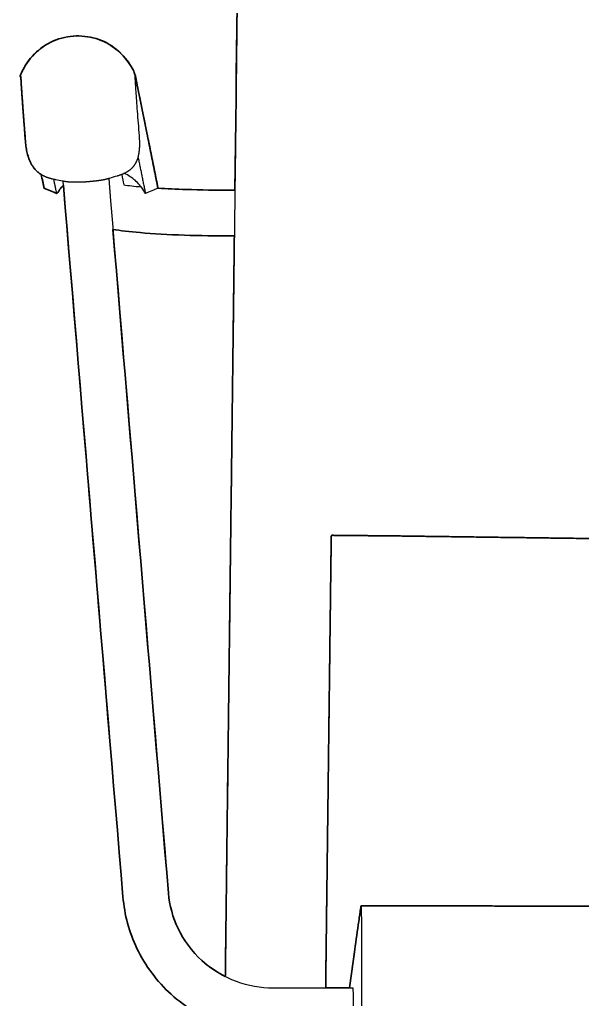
# Model space of a CAD drawing. Header units: millimetres. Extents: x 0 to 2809, y -1128 to 717.
# Drawn here: x 104.3 to 227.5, y 369.6 to 584 of the extents above; entities that cross this region are included whole.
import ezdxf

# ---------------------------------------------------------------- set-up
doc = ezdxf.new("R2010")
doc.units = ezdxf.units.MM
doc.layers.add('Blocks', color=7, linetype='Continuous')
doc.layers.add('Blocks$Inner', color=7, linetype='Continuous', lineweight=25, true_color=0x007f00)
doc.layers.add('Blocks$Outline', color=7, linetype='Continuous', lineweight=35, true_color=0xff3f3f)

# ---------------------------------------------------------------- blocks, each defined once
blk = doc.blocks.new('Balcony Lounge Bench w Arm Front')
at = {"layer": 'Blocks$Inner'}
blk.add_lwpolyline([(176.52, 372.1), (177.71, 380.49), (178.58, 386.65), (179.02, 389.73), (179.07, 390.03), (179.08, 389.93)], dxfattribs=at)
for points, degree in [([(153.44, 708.84), (151.51, 550.46), (149.57, 392.07)], 2), ([(104.62, 572.05), (104.62, 572.06), (104.61, 572.06), (104.61, 572.06)], 3), ([(129.58, 572.05), (132.11, 559.54), (134.62, 547.11)], 2), ([(130.24, 553.95), (131.05, 549.95), (131.86, 545.96)], 2), ([(109.68, 547.08), (109.37, 548.57), (109.07, 550.07)], 2), ([(112.44, 545.95), (112.13, 547.49), (111.82, 549.02)], 2), ([(113.71, 548.65), (113.25, 548.76), (112.76, 548.85), (112.24, 548.94)], 3), ([(123.82, 549.19), (128.18, 497.07), (132.55, 444.95), (136.91, 392.83)], 3), ([(125.67, 549.75), (125.07, 549.59), (124.52, 549.42), (123.99, 549.24)], 3), ([(126.69, 550.09), (126.84, 549.34), (126.99, 548.59), (127.14, 547.83)], 3), ([(112.46, 545.93), (111.59, 546.29), (110.55, 546.72), (109.68, 547.08)], 3), ([(126.95, 392), (122.57, 444.21), (118.2, 496.42), (113.83, 548.63)], 3), ([(127.14, 547.83), (128.14, 547.68), (129.46, 547.52), (130.96, 547.39)], 3), ([(134.63, 547.09), (133.76, 546.73), (132.72, 546.3), (131.86, 545.94)], 3), ([(134.62, 547.11), (134.62, 547.09), (134.63, 547.08), (134.63, 547.09)], 3), ([(134.63, 547.09), (136.53, 546.99), (138.59, 546.89), (140.76, 546.82)], 3), ([(140.76, 546.82), (143.94, 546.71), (147.37, 546.65), (150.8, 546.65)], 3), ([(150.8, 546.65), (150.99, 546.65), (151.18, 546.65), (151.46, 546.65)], 3), ([(130.75, 537.37), (128.31, 537.57), (126.38, 537.79), (124.75, 538.09)], 3), ([(140.42, 536.82), (136.83, 536.95), (133.54, 537.13), (130.75, 537.37)], 3), ([(150.8, 536.65), (147.26, 536.65), (143.72, 536.71), (140.42, 536.82)], 3), ([(151.34, 536.65), (151.11, 536.65), (150.95, 536.65), (150.8, 536.65)], 3), ([(172.55, 471.1), (172.06, 431.46), (171.57, 391.81)], 2), ([(173.58, 471.1), (173.24, 471.1), (172.9, 471.1), (172.55, 471.1)], 3), ([(189.44, 470.97), (184.15, 471.04), (178.85, 471.08), (173.58, 471.1)], 3), ([(159.84, 372.1), (165.66, 372.1), (171.47, 372.1), (177.28, 372.1)], 3)]:
    blk.add_open_spline(points, degree=degree, dxfattribs=at)
for points, knots in [([(104.6, 572.05), (105.62, 574.52), (107.35, 576.64), (109.58, 578.13), (111.8, 579.62), (114.41, 580.42), (117.09, 580.42), (119.76, 580.42), (122.37, 579.62), (124.6, 578.14), (126.8, 576.66), (128.58, 574.47), (129.58, 572.05)], [113.805386, 113.805386, 113.805386, 113.805386, 121.900364, 121.900364, 121.900364, 129.983192, 129.983192, 129.983192, 138.066781, 138.066781, 138.066781, 146.201758, 146.201758, 146.201758, 146.201758]), ([(131.86, 545.94), (131.83, 545.93), (131.63, 546.33), (130.91, 547.46), (130.35, 548.16), (128.96, 549.37), (128.18, 549.89), (127.25, 550.34)], [437.898237, 437.898237, 437.898237, 437.898237, 442.284099, 442.284099, 447.230361, 447.230361, 451.283281, 451.283281, 451.283281, 451.283281]), ([(113.92, 547.79), (113.62, 547.46), (113.37, 547.15), (112.77, 546.31), (112.52, 545.9), (112.46, 545.93)], [32.202236, 32.202236, 32.202236, 32.202236, 34.623831, 34.623831, 39.099876, 39.099876, 39.099876, 39.099876]), ([(696.01, 466.64), (690.38, 466.66), (684.75, 466.67), (667.85, 466.73), (656.59, 466.78), (622.81, 466.92), (600.29, 467.03), (532.73, 467.41), (487.69, 467.74), (397.62, 468.51), (352.6, 468.96), (285.07, 469.73), (262.57, 470.01), (228.81, 470.44), (217.56, 470.59), (200.68, 470.81), (195.06, 470.89), (189.44, 470.97)], [1081.175431, 1081.175431, 1081.175431, 1081.175431, 1098.066752, 1098.066752, 1131.849393, 1131.849393, 1199.414676, 1199.414676, 1334.545242, 1334.545242, 1469.675808, 1469.675808, 1537.241091, 1537.241091, 1571.023733, 1571.023733, 1587.915054, 1587.915054, 1587.915054, 1587.915054]), ([(136.91, 392.83), (137.14, 390.15), (137.85, 387.51), (139.02, 385.07), (140.28, 382.45), (142.06, 380.07), (144.23, 378.1), (146.4, 376.13), (148.97, 374.57), (151.74, 373.55), (154.32, 372.59), (157.08, 372.1), (159.84, 372.1)], [160.047208, 160.047208, 160.047208, 160.047208, 168.351984, 168.351984, 168.351984, 177.287969, 177.287969, 177.287969, 186.232961, 186.232961, 186.232961, 194.557571, 194.557571, 194.557571, 194.557571]), ([(159.84, 362.1), (155.9, 362.1), (151.96, 362.8), (148.27, 364.17), (144.31, 365.63), (140.63, 367.86), (137.51, 370.69), (134.39, 373.52), (131.82, 376.96), (130.01, 380.75), (128.31, 384.27), (127.27, 388.11), (126.95, 392)], [245.560472, 245.560472, 245.560472, 245.560472, 257.438927, 257.438927, 257.438927, 270.218549, 270.218549, 270.218549, 283.010928, 283.010928, 283.010928, 294.918124, 294.918124, 294.918124, 294.918124]), ([(200.45, 390.03), (200.27, 390.03), (200.1, 390.03), (199.92, 390.03), (198.53, 390.03), (197.14, 390.03), (195.75, 390.03), (190.19, 390.03), (184.63, 390.03), (179.07, 390.03)], [-21.413277, -21.413277, -21.413277, -21.413277, -20.891864, -20.891864, -20.891864, -16.720562, -16.720562, -16.720562, -0.035353, -0.035353, -0.035353, -0.035353]), ([(179.08, 389.93), (179.09, 389.85), (179.1, 389.73), (179.11, 389.32), (179.12, 388.99), (179.13, 388.16), (179.14, 387.66), (179.16, 386.51), (179.16, 385.87), (179.17, 384.48), (179.18, 383.72), (179.18, 382.14), (179.18, 381.32), (179.19, 380.37), (179.19, 380.26), (179.19, 380.1), (179.19, 380.05), (179.19, 379.96)], [5, 5, 5, 5, 6.652227, 6.652227, 9.049448, 9.049448, 11.446668, 11.446668, 13.843889, 13.843889, 16.241109, 16.241109, 18.63833, 18.63833, 18.937982, 18.937982, 19.087809, 19.087809, 19.087809, 19.087809]), ([(205.14, 390.03), (204.96, 390.03), (204.79, 390.03), (204.62, 390.03), (204.44, 390.03), (204.27, 390.03), (204.1, 390.03), (203.4, 390.03), (202.7, 390.03), (202.01, 390.03), (201.66, 390.03), (201.31, 390.03), (200.97, 390.03), (200.79, 390.03), (200.62, 390.03), (200.45, 390.03)], [-26.10635, -26.10635, -26.10635, -26.10635, -25.584873, -25.584873, -25.584873, -25.063413, -25.063413, -25.063413, -22.977656, -22.977656, -22.977656, -21.934745, -21.934745, -21.934745, -21.413277, -21.413277, -21.413277, -21.413277]), ([(712.85, 389.91), (690.62, 389.91), (668.39, 389.91), (646.16, 389.91), (640.6, 389.91), (635.04, 389.91), (629.48, 389.91), (623.92, 389.91), (618.36, 389.91), (612.8, 389.91), (601.68, 389.92), (590.56, 389.92), (579.44, 389.92), (568.32, 389.92), (557.2, 389.92), (546.08, 389.92), (534.96, 389.92), (523.84, 389.93), (512.72, 389.93), (490.47, 389.93), (468.23, 389.94), (445.98, 389.94), (423.74, 389.95), (401.5, 389.95), (379.25, 389.96), (357.01, 389.97), (334.77, 389.97), (312.53, 389.98), (301.41, 389.99), (290.29, 389.99), (279.17, 389.99), (268.05, 390), (256.93, 390), (245.81, 390.01), (234.68, 390.01), (223.56, 390.02), (212.44, 390.02), (211.05, 390.02), (209.66, 390.02), (208.27, 390.02), (207.57, 390.02), (206.88, 390.03), (206.18, 390.03), (205.83, 390.03), (205.49, 390.03), (205.14, 390.03)], [-533.846776, -533.846776, -533.846776, -533.846776, -467.157826, -467.157826, -467.157826, -450.475122, -450.475122, -450.475122, -433.793165, -433.793165, -433.793165, -400.430495, -400.430495, -400.430495, -367.067315, -367.067315, -367.067315, -333.701541, -333.701541, -333.701541, -266.965133, -266.965133, -266.965133, -200.230717, -200.230717, -200.230717, -133.504218, -133.504218, -133.504218, -100.140955, -100.140955, -100.140955, -66.775388, -66.775388, -66.775388, -33.406385, -33.406385, -33.406385, -29.234963, -29.234963, -29.234963, -27.149225, -27.149225, -27.149225, -26.10635, -26.10635, -26.10635, -26.10635]), ([(179.19, 379.96), (179.19, 379.9), (179.19, 379.87), (179.19, 379.67), (179.19, 379.48), (179.19, 378.93), (179.19, 378.56), (179.19, 377.45), (179.19, 376.71), (179.19, 374.5), (179.2, 373.02), (179.2, 369.09), (179.2, 366.63), (179.21, 364.18)], [19.087809, 19.087809, 19.087809, 19.087809, 19.162722, 19.162722, 19.762027, 19.762027, 20.960637, 20.960637, 23.357858, 23.357858, 28.152299, 28.152299, 36.12911, 36.12911, 36.12911, 36.12911]), ([(177.28, 372.1), (177.29, 372.1), (177.3, 371.92), (177.33, 370.96), (177.34, 369.92), (177.34, 368.66), (177.35, 367.4), (177.35, 366.03), (177.33, 363.66), (177.32, 362.76), (177.3, 362.35)], [212.002112, 212.002112, 212.002112, 212.002112, 214.40128, 214.40128, 218.430169, 218.430169, 218.430169, 222.458983, 222.458983, 226.487763, 226.487763, 226.487763, 226.487763])]:
    blk.add_open_spline(points, degree=3, knots=knots, dxfattribs=at)
for points, weights, degree in [([(105.61, 557.22), (104.46, 571.71), (104.6, 572.05)], [1, 0.853389285974, 0.971645502551], 2), ([(104.61, 572.06), (104.62, 572.05), (104.64, 571.95)], [0.977616217006, 0.987907104001, 1], 2), ([(129.57, 572.06), (129.42, 572), (130.48, 558.56)], [0.975802247607, 0.85370318742, 1], 2), ([(118.59, 548.44), (118.51, 548.43), (118.43, 548.43), (118.35, 548.43)], [1, 0.997895881475, 0.99579618767, 0.993700908155], 3), ([(120.1, 548.57), (119.6, 548.52), (119.1, 548.48), (118.59, 548.44)], [0.963980444281, 0.975840372892, 0.987846379322, 1], 3), ([(149.57, 392.07), (149.47, 383.41), (149.36, 374.58)], [1, 0.994874481194, 0.991582115703], 2), ([(171.57, 391.81), (171.45, 382.05), (171.33, 372.1)], [1, 0.994232829003, 0.990786517147], 2)]:
    blk.add_rational_spline(points, weights, degree=degree, dxfattribs=at)
for points, weights, knots in [([(130.48, 558.56), (130.61, 556.91), (130.58, 555.39), (130.28, 554.1), (129.97, 552.8), (129.34, 551.73), (128.29, 550.95), (127.58, 550.43), (126.69, 550.04), (125.67, 549.75)], [1, 0.962105308315, 0.925677350803, 0.890650607809, 0.890702122623, 0.890775590108, 0.890863400792, 0.890922437263, 0.890987956975, 0.891057647469], [34.283438, 34.283438, 34.283438, 34.283438, 39.532819, 39.532819, 39.532819, 44.805184, 44.805184, 44.805184, 48.355349, 48.355349, 48.355349, 48.355349]), ([(112.24, 548.94), (111.05, 549.15), (109.99, 549.5), (109.11, 550.04), (107.96, 550.75), (107.14, 551.76), (106.59, 552.99), (106.04, 554.21), (105.74, 555.66), (105.61, 557.22)], [0.89188659239, 0.891960429157, 0.892029205918, 0.892090069843, 0.892169621199, 0.89223565471, 0.892281800381, 0.926855582049, 0.962747555644, 1], [66.280785, 66.280785, 66.280785, 66.280785, 70.088356, 70.088356, 70.088356, 75.053845, 75.053845, 75.053845, 80.001817, 80.001817, 80.001817, 80.001817]), ([(123.99, 549.24), (123.73, 549.16), (123.46, 549.08), (123.18, 549.02), (122.23, 548.8), (121.18, 548.67), (120.1, 548.57)], [0.891096959975, 0.891118406326, 0.89114019242, 0.89116225496, 0.914799929408, 0.939067912403, 0.963980444281], [51.358593, 51.358593, 51.358593, 51.358593, 52.431959, 52.431959, 52.431959, 56.005093, 56.005093, 56.005093, 56.005093]), ([(118.35, 548.43), (116.91, 548.36), (115.47, 548.35), (114.19, 548.56), (114.02, 548.59), (113.86, 548.62), (113.71, 548.65)], [0.993700908155, 0.958511029247, 0.924566273889, 0.89181723421, 0.891829209191, 0.891841082115, 0.891852842115], [57.985661, 57.985661, 57.985661, 57.985661, 62.680346, 62.680346, 62.680346, 63.27633, 63.27633, 63.27633, 63.27633])]:
    blk.add_rational_spline(points, weights, degree=3, knots=knots, dxfattribs=at)
at = {"layer": 'Blocks$Outline'}
for points, knots in [([(1274.24, 546.65), (1273.58, 600.72), (1272.92, 654.78), (1272.26, 708.84), (1272.25, 709.11), (1272.25, 709.64), (1272.24, 710.43), (1272.23, 711.19), (1272.22, 711.92), (1272.21, 712.62), (1272.21, 713.29), (1272.2, 713.92), (1272.19, 714.5), (1272.19, 715.04), (1272.18, 715.53), (1272.17, 715.97), (1272.17, 716.36), (1272.17, 716.69), (1272.16, 716.97), (1272.16, 717.18), (1272.16, 717.34), (1272.16, 717.41), (1272.15, 717.45), (1266.31, 717.47), (1260.47, 717.46), (1254.63, 717.46), (1251.62, 717.45), (1248.82, 717.46), (1245.81, 717.44), (1242.84, 717.41), (1239.84, 717.37), (1236.89, 717.29), (1225.27, 716.98), (1213.64, 716.66), (1202.01, 716.35), (1178.78, 715.74), (1155.54, 715.12), (1132.3, 714.54), (1113.22, 714.05), (1093.65, 713.57), (1073.59, 713.1), (1046.38, 712.47), (1019.73, 711.89), (993.65, 711.38), (993.33, 711.38), (993.01, 711.37), (992.69, 711.36), (972.63, 710.98), (952.46, 710.62), (932.18, 710.31), (917.29, 710.08), (902.62, 709.87), (888.16, 709.69), (874.18, 709.52), (860.58, 709.38), (847.35, 709.25), (847.2, 709.25), (847.04, 709.25), (846.89, 709.25), (823.14, 709.03), (799.18, 708.86), (775.42, 708.76), (754.62, 708.67), (733.65, 708.62), (712.85, 708.62), (692.05, 708.62), (671.08, 708.67), (650.28, 708.76), (626.52, 708.86), (602.56, 709.03), (578.81, 709.25), (578.66, 709.25), (578.5, 709.25), (578.35, 709.25), (565.12, 709.38), (551.52, 709.52), (537.54, 709.69), (523.08, 709.87), (508.4, 710.08), (493.52, 710.31), (473.24, 710.62), (453.07, 710.98), (433.01, 711.36), (432.69, 711.37), (432.37, 711.38), (432.05, 711.38), (405.96, 711.89), (379.32, 712.47), (352.11, 713.1), (332.05, 713.57), (312.48, 714.05), (293.4, 714.54), (270.15, 715.12), (246.92, 715.74), (223.69, 716.35), (212.05, 716.66), (200.43, 716.98), (188.81, 717.29), (185.86, 717.37), (182.86, 717.41), (179.89, 717.44), (176.88, 717.46), (174.08, 717.45), (171.07, 717.46), (165.23, 717.46), (159.39, 717.47), (153.55, 717.45), (153.54, 717.41), (153.54, 717.34), (153.54, 717.18), (153.54, 716.97), (153.53, 716.69), (153.53, 716.36), (153.52, 715.97), (153.52, 715.53), (153.51, 715.04), (153.51, 714.5), (153.5, 713.92), (153.49, 713.29), (153.49, 712.62), (153.48, 711.92), (153.47, 711.19), (153.46, 710.43), (153.45, 709.64), (153.45, 709.11), (153.44, 708.84), (152.78, 654.78), (152.12, 600.72), (151.46, 546.65)], [489.143587, 489.143587, 489.143587, 489.143587, 656.537879, 656.537879, 656.537879, 657.537879, 658.537879, 659.537879, 660.537879, 661.537879, 662.537879, 663.537879, 664.537879, 665.537879, 666.537879, 667.537879, 668.537879, 669.537879, 670.537879, 671.537879, 672.537879, 673.537879, 673.537879, 673.537879, 691.061653, 691.061653, 691.061653, 699.88233, 699.88233, 699.88233, 708.827927, 708.827927, 708.827927, 743.8934, 743.8934, 743.8934, 813.969277, 813.969277, 813.969277, 872.939275, 872.939275, 872.939275, 953.152706, 953.152706, 953.152706, 954.118285, 954.118285, 954.118285, 1014.774209, 1014.774209, 1014.774209, 1058.87819, 1058.87819, 1058.87819, 1099.736774, 1099.736774, 1099.736774, 1100.202371, 1100.202371, 1100.202371, 1171.701614, 1171.701614, 1171.701614, 1234.280905, 1234.280905, 1234.280905, 1296.860196, 1296.860196, 1296.860196, 1368.359439, 1368.359439, 1368.359439, 1368.825036, 1368.825036, 1368.825036, 1409.68362, 1409.68362, 1409.68362, 1453.787601, 1453.787601, 1453.787601, 1514.443526, 1514.443526, 1514.443526, 1515.409104, 1515.409104, 1515.409104, 1595.622535, 1595.622535, 1595.622535, 1654.592533, 1654.592533, 1654.592533, 1724.66841, 1724.66841, 1724.66841, 1759.733883, 1759.733883, 1759.733883, 1768.67948, 1768.67948, 1768.67948, 1777.500157, 1777.500157, 1777.500157, 1795.023931, 1795.023931, 1795.023931, 1796.023931, 1797.023931, 1798.023931, 1799.023931, 1800.023931, 1801.023931, 1802.023931, 1803.023931, 1804.023931, 1805.023931, 1806.023931, 1807.023931, 1808.023931, 1809.023931, 1810.023931, 1811.023931, 1812.023931, 1812.023931, 1812.023931, 1979.418223, 1979.418223, 1979.418223, 1979.418223]), ([(109.07, 550.07), (109.27, 549.07), (109.47, 548.08), (109.68, 547.08), (110.55, 546.72), (111.59, 546.29), (112.46, 545.93), (112.52, 545.9), (112.77, 546.31), (113.36, 547.14), (113.61, 547.45), (113.9, 547.77)], [-76.615609, -76.615609, -76.615609, -76.615609, -42.102173, -42.102173, -42.102173, -39.099876, -39.099876, -39.099876, -34.623831, -34.623831, -32.250652, -32.250652, -32.250652, -32.250652]), ([(113.9, 547.77), (118.25, 495.85), (122.6, 443.92), (126.95, 392), (127.27, 388.11), (128.31, 384.27), (130.01, 380.75), (131.82, 376.96), (134.39, 373.52), (137.51, 370.69), (140.63, 367.86), (144.31, 365.63), (148.27, 364.17), (148.59, 364.05), (148.91, 363.94), (149.23, 363.83)], [-453.621248, -453.621248, -453.621248, -453.621248, -294.918124, -294.918124, -294.918124, -283.010928, -283.010928, -283.010928, -270.218549, -270.218549, -270.218549, -257.438927, -257.438927, -257.438927, -256.421605, -256.421605, -256.421605, -256.421605]), ([(151.46, 546.65), (151.18, 546.65), (150.99, 546.65), (150.8, 546.65), (147.37, 546.65), (143.94, 546.71), (140.76, 546.82), (138.59, 546.89), (136.53, 546.99), (134.63, 547.09)], [-45.425667, -45.425667, -45.425667, -45.425667, -44.856216, -44.856216, -44.856216, -34.509696, -34.509696, -34.509696, -27.440087, -27.440087, -27.440087, -27.440087]), ([(149.36, 374.58), (147.5, 375.52), (145.76, 376.7), (144.23, 378.1), (142.06, 380.07), (140.28, 382.45), (139.02, 385.07), (137.85, 387.51), (137.14, 390.15), (136.91, 392.83), (132.86, 441.25), (128.8, 489.67), (124.75, 538.09)], [-183.609939, -183.609939, -183.609939, -183.609939, -177.287969, -177.287969, -177.287969, -168.351984, -168.351984, -168.351984, -160.047208, -160.047208, -160.047208, -12.056912, -12.056912, -12.056912, -12.056912]), ([(124.75, 538.09), (126.38, 537.79), (128.31, 537.57), (130.75, 537.37), (133.54, 537.13), (136.83, 536.95), (140.42, 536.82), (143.72, 536.71), (147.26, 536.65), (150.8, 536.65), (150.95, 536.65), (151.11, 536.65), (151.34, 536.65)], [-60.243805, -60.243805, -60.243805, -60.243805, -50.351676, -50.351676, -50.351676, -38.767663, -38.767663, -38.767663, -28.093784, -28.093784, -28.093784, -27.627213, -27.627213, -27.627213, -27.627213]), ([(179.07, 390.03), (179.05, 389.93), (179.04, 389.83), (179.02, 389.73), (178.88, 388.7), (178.73, 387.68), (178.58, 386.65), (178.29, 384.6), (178, 382.54), (177.71, 380.49), (177.32, 377.69), (176.92, 374.9), (176.52, 372.1)], [-4, -4, -4, -4, -3, -3, -3, -2, -2, -2, -1, -1, -1, 0, 0, 0, 0]), ([(1246.63, 390.03), (1241.07, 390.03), (1235.51, 390.03), (1229.95, 390.03), (1228.56, 390.03), (1227.17, 390.03), (1225.78, 390.03), (1225.6, 390.03), (1225.43, 390.03), (1225.25, 390.03), (1225.08, 390.03), (1224.91, 390.03), (1224.73, 390.03), (1224.38, 390.03), (1224.04, 390.03), (1223.69, 390.03), (1222.99, 390.03), (1222.3, 390.03), (1221.6, 390.03), (1221.43, 390.03), (1221.26, 390.03), (1221.08, 390.03), (1220.91, 390.03), (1220.73, 390.03), (1220.56, 390.03), (1220.21, 390.03), (1219.87, 390.03), (1219.52, 390.03), (1218.82, 390.03), (1218.13, 390.02), (1217.43, 390.02), (1216.04, 390.02), (1214.65, 390.02), (1213.26, 390.02), (1202.14, 390.02), (1191.02, 390.01), (1179.89, 390.01), (1168.77, 390), (1157.65, 390), (1146.53, 389.99), (1135.41, 389.99), (1124.29, 389.99), (1113.17, 389.98), (1090.93, 389.97), (1068.69, 389.97), (1046.45, 389.96), (1024.2, 389.95), (1001.96, 389.95), (979.72, 389.94), (957.47, 389.94), (935.23, 389.93), (912.98, 389.93), (901.86, 389.93), (890.74, 389.92), (879.62, 389.92), (868.5, 389.92), (857.38, 389.92), (846.26, 389.92), (835.14, 389.92), (824.02, 389.92), (812.9, 389.91), (807.34, 389.91), (801.78, 389.91), (796.22, 389.91), (790.66, 389.91), (785.1, 389.91), (779.53, 389.91), (757.31, 389.91), (735.08, 389.91), (712.85, 389.91), (690.62, 389.91), (668.39, 389.91), (646.16, 389.91), (640.6, 389.91), (635.04, 389.91), (629.48, 389.91), (623.92, 389.91), (618.36, 389.91), (612.8, 389.91), (601.68, 389.92), (590.56, 389.92), (579.44, 389.92), (568.32, 389.92), (557.2, 389.92), (546.08, 389.92), (534.96, 389.92), (523.84, 389.93), (512.72, 389.93), (490.47, 389.93), (468.23, 389.94), (445.98, 389.94), (423.74, 389.95), (401.5, 389.95), (379.25, 389.96), (357.01, 389.97), (334.77, 389.97), (312.53, 389.98), (301.41, 389.99), (290.29, 389.99), (279.17, 389.99), (268.05, 390), (256.93, 390), (245.81, 390.01), (234.68, 390.01), (223.56, 390.02), (212.44, 390.02), (211.05, 390.02), (209.66, 390.02), (208.27, 390.02), (207.57, 390.02), (206.88, 390.03), (206.18, 390.03), (205.83, 390.03), (205.49, 390.03), (205.14, 390.03), (204.96, 390.03), (204.79, 390.03), (204.62, 390.03), (204.44, 390.03), (204.27, 390.03), (204.1, 390.03), (203.4, 390.03), (202.7, 390.03), (202.01, 390.03), (201.66, 390.03), (201.31, 390.03), (200.97, 390.03), (200.79, 390.03), (200.62, 390.03), (200.45, 390.03), (200.27, 390.03), (200.1, 390.03), (199.92, 390.03), (198.53, 390.03), (197.14, 390.03), (195.75, 390.03), (190.19, 390.03), (184.63, 390.03), (179.07, 390.03)], [-1067.6582, -1067.6582, -1067.6582, -1067.6582, -1050.972991, -1050.972991, -1050.972991, -1046.801689, -1046.801689, -1046.801689, -1046.280276, -1046.280276, -1046.280276, -1045.758808, -1045.758808, -1045.758808, -1044.715897, -1044.715897, -1044.715897, -1042.63014, -1042.63014, -1042.63014, -1042.10868, -1042.10868, -1042.10868, -1041.587203, -1041.587203, -1041.587203, -1040.544327, -1040.544327, -1040.544327, -1038.45859, -1038.45859, -1038.45859, -1034.287168, -1034.287168, -1034.287168, -1000.918164, -1000.918164, -1000.918164, -967.552598, -967.552598, -967.552598, -934.189335, -934.189335, -934.189335, -867.462836, -867.462836, -867.462836, -800.72842, -800.72842, -800.72842, -733.992012, -733.992012, -733.992012, -700.626238, -700.626238, -700.626238, -667.263057, -667.263057, -667.263057, -633.900388, -633.900388, -633.900388, -617.218431, -617.218431, -617.218431, -600.535727, -600.535727, -600.535727, -533.846776, -533.846776, -533.846776, -467.157826, -467.157826, -467.157826, -450.475122, -450.475122, -450.475122, -433.793165, -433.793165, -433.793165, -400.430495, -400.430495, -400.430495, -367.067315, -367.067315, -367.067315, -333.701541, -333.701541, -333.701541, -266.965133, -266.965133, -266.965133, -200.230717, -200.230717, -200.230717, -133.504218, -133.504218, -133.504218, -100.140955, -100.140955, -100.140955, -66.775388, -66.775388, -66.775388, -33.406385, -33.406385, -33.406385, -29.234963, -29.234963, -29.234963, -27.149225, -27.149225, -27.149225, -26.10635, -26.10635, -26.10635, -25.584873, -25.584873, -25.584873, -25.063413, -25.063413, -25.063413, -22.977656, -22.977656, -22.977656, -21.934745, -21.934745, -21.934745, -21.413277, -21.413277, -21.413277, -20.891864, -20.891864, -20.891864, -16.720562, -16.720562, -16.720562, -0.035353, -0.035353, -0.035353, -0.035353])]:
    blk.add_open_spline(points, degree=3, knots=knots, dxfattribs=at)
for points, weights, knots in [([(134.63, 547.09), (134.63, 547.08), (134.62, 547.09), (134.62, 547.11), (132.95, 555.39), (131.27, 563.71), (129.58, 572.05), (128.58, 574.47), (126.8, 576.66), (124.6, 578.14), (122.37, 579.62), (119.76, 580.42), (117.09, 580.42), (114.41, 580.42), (111.8, 579.62), (109.58, 578.13), (107.35, 576.64), (105.62, 574.52), (104.6, 572.05), (104.51, 571.84), (104.89, 566.36), (105.61, 557.22), (105.74, 555.66), (106.04, 554.21), (106.59, 552.99), (107.13, 551.77), (107.94, 550.77), (109.07, 550.07)], [0.971565869642, 0.971565869642, 0.971565869642, 0.971565869642, 0.971565869642, 0.971565869642, 0.971565869642, 0.971565869642, 0.971565869642, 0.971565869642, 0.971565869642, 0.971565869642, 0.971565869642, 0.971565869642, 0.971565869642, 0.971565869642, 0.971565869642, 0.971565869642, 0.971565869642, 0.892734853187, 0.902185577723, 0.999918043249, 0.962668651982, 0.926779619977, 0.892208671864, 0.892163041287, 0.892097962791, 0.892019596436], [-434.894993, -434.894993, -434.894993, -434.894993, -434.39464, -434.39464, -434.39464, -146.201758, -146.201758, -146.201758, -138.066781, -138.066781, -138.066781, -129.983192, -129.983192, -129.983192, -121.900364, -121.900364, -121.900364, -113.805386, -113.805386, -113.805386, -80.001817, -80.001817, -80.001817, -75.053845, -75.053845, -75.053845, -70.14338, -70.14338, -70.14338, -70.14338]), ([(151.34, 536.65), (150.75, 488.46), (150.16, 440.27), (149.57, 392.07), (149.5, 386.31), (149.43, 380.47), (149.36, 374.58)], [1, 1, 1, 1, 0.996582987463, 0.99377702603, 0.991582115703], [1989.739105, 1989.739105, 1989.739105, 1989.739105, 2138.962868, 2138.962868, 2138.962868, 2157.296168, 2157.296168, 2157.296168, 2157.296168]), ([(171.33, 372.1), (171.41, 378.74), (171.49, 385.32), (171.57, 391.81), (171.9, 418.24), (172.22, 444.67), (172.55, 471.1), (172.9, 471.1), (173.24, 471.1), (173.58, 471.1), (178.85, 471.08), (184.15, 471.04), (189.44, 470.97), (195.06, 470.89), (200.68, 470.81), (217.56, 470.59), (228.81, 470.44), (262.57, 470.01), (285.07, 469.73), (352.6, 468.96), (397.62, 468.51), (487.69, 467.74), (532.73, 467.41), (600.29, 467.03), (622.81, 466.92), (656.59, 466.78), (667.85, 466.73), (684.75, 466.67), (690.38, 466.66), (696.01, 466.64), (701.6, 466.62), (707.2, 466.64), (712.8, 466.62)], [0.990786517147, 0.993084058385, 0.996155219336, 1, 1, 1, 1, 1, 1, 1, 1, 1, 1, 1, 1, 1, 1, 1, 1, 1, 1, 1, 1, 1, 1, 1, 1, 1, 1, 1, 1, 1, 1], [-1707.269253, -1707.269253, -1707.269253, -1707.269253, -1686.637621, -1686.637621, -1686.637621, -1604.798874, -1604.798874, -1604.798874, -1603.786971, -1603.786971, -1603.786971, -1587.915054, -1587.915054, -1587.915054, -1571.023733, -1571.023733, -1537.241091, -1537.241091, -1469.675808, -1469.675808, -1334.545242, -1334.545242, -1199.414676, -1199.414676, -1131.849393, -1131.849393, -1098.066752, -1098.066752, -1081.175431, -1081.175431, -1081.175431, -1064.382393, -1064.382393, -1064.382393, -1064.382393])]:
    blk.add_rational_spline(points, weights, degree=3, knots=knots, dxfattribs=at)
blk.add_open_spline([(176.52, 372.1), (174.79, 372.1), (173.06, 372.1), (171.33, 372.1)], degree=3, dxfattribs=at)

msp = doc.modelspace()

# ---------------------------------------------------------------- block references
at = {"layer": 'Blocks'}
msp.add_blockref('Balcony Lounge Bench w Arm Front', (0, 0), dxfattribs=at)

doc.saveas('drawing.dxf')
